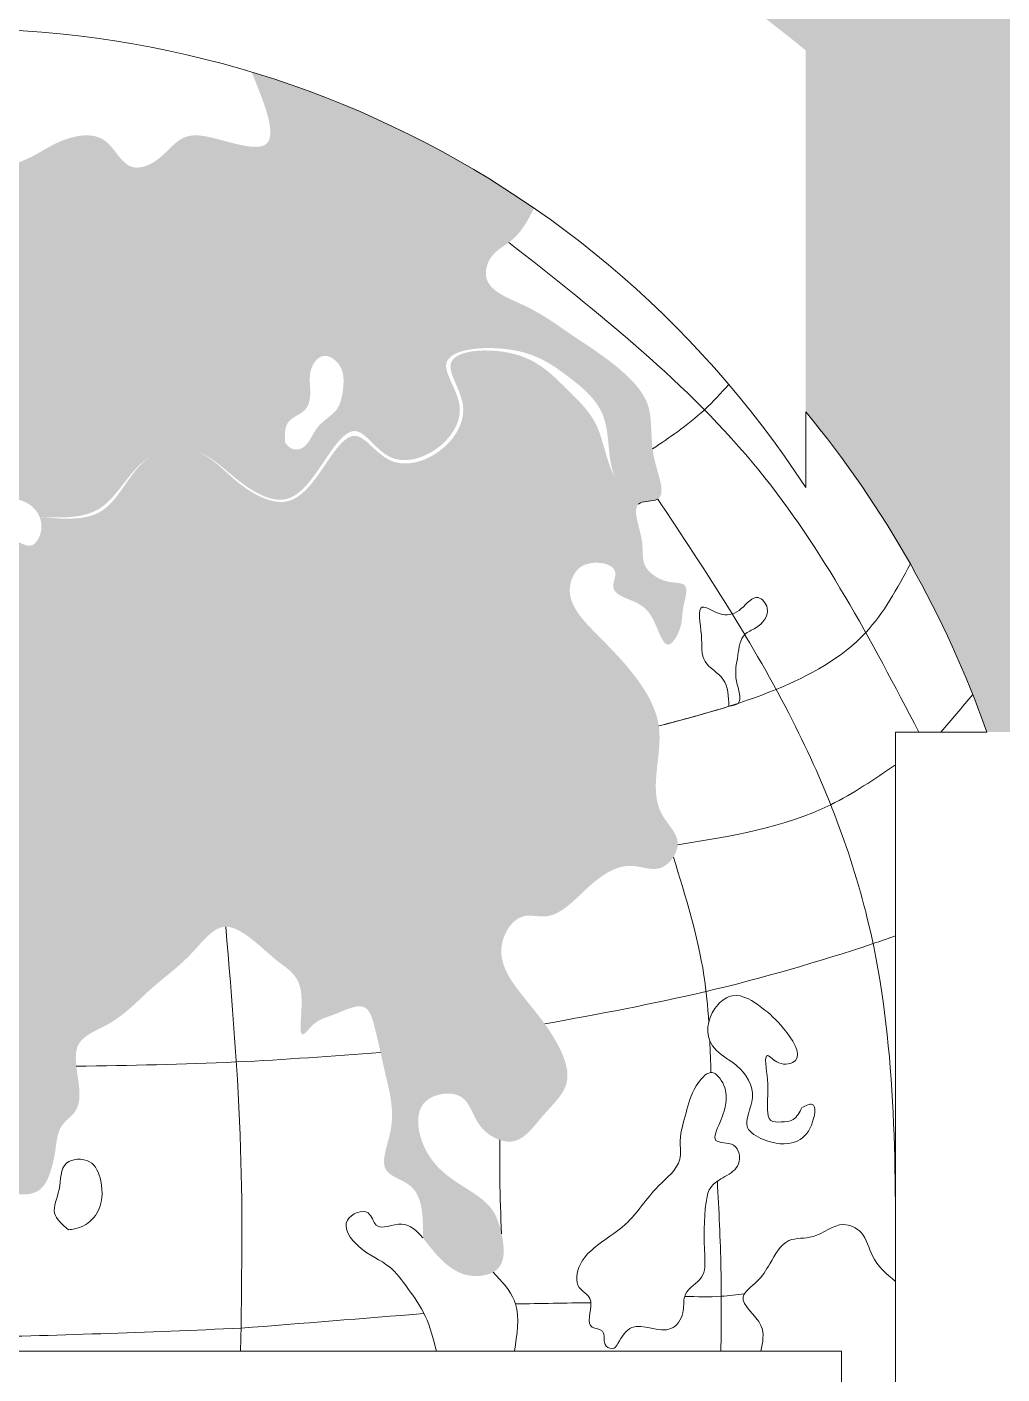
# Model space of a CAD drawing. Header units: inches. Extents: x -350577 to -266477, y -437959 to -377535.
# Drawn here: x -267136.66 to -267133.296, y -437934.566 to -437929.921 of the extents above; entities that cross this region are included whole.
import ezdxf

# ---------------------------------------------------------------- set-up
doc = ezdxf.new("R2010")
doc.units = ezdxf.units.IN
doc.header["$MEASUREMENT"] = 0
doc.layers.add('title', color=7, linetype='Continuous', lineweight=15)
doc.layers.add('TITLE (itatec)', color=7, linetype='Continuous', lineweight=20)

# ---------------------------------------------------------------- blocks, each defined once
blk = doc.blocks.new('Griin')
at = {"layer": 'TITLE (itatec)'}
h = blk.add_hatch(color=167, dxfattribs=at)
edge = h.paths.add_edge_path()
edge.add_line((-24.88906918388111, 11.45015594259397), (-24.12278735967851, 11.45015594259383))
edge.add_line((-24.12278735967851, 11.45015594259383), (-24.12278735967848, 10.56324865846429))
edge.add_arc((-22.37892712128273, 9.505380684334606), 2.039640454037653, 87.60529857160901, 148.7579826236781, ccw=False)
edge.add_line((-22.29370429970112, 11.54323991706601), (-22.29370429970126, 10.6207889721247))
edge.add_arc((-22.65065372222315, 9.19255045685634), 1.472167839186376, 75.96791762333062, 179.6094435164323)
edge.add_line((-24.12278735967848, 9.202585406145873), (-24.12278735967848, 5.933250799524304))
edge.add_line((-24.12278735967848, 5.933250799524302), (-22.96125427946745, 5.933250799524245))
edge.add_arc((-22.96125427946737, 6.588057245747502), 0.6548064462232546, 269.9999999999926, 343.9389715639264)
edge.add_arc((-48.43605496411175, 13.92221325972172), 27.16433896491683, 343.9389715639225, 345.6376598344838)
edge.add_line((-22.12069903590654, 7.184012181334881), (-22.12069903590654, 12.30730064440412))
edge.add_arc((-22.55228147840108, 12.30730064440377), 0.4315824424945411, 4.69290921440018e-11, 54.21433606377787)
edge.add_arc((-21.35666370455227, 13.96594015585888), 1.613065911160248, 219.7097456826801, 234.2143360636755, ccw=False)
edge.add_arc((-22.53254705608947, 12.98936507057402), 0.08453702572121809, 163.7863274335623, 219.7097456829239, ccw=False)
edge.add_arc((-22.5635443808232, 12.99837864772823), 0.05225578172778481, 106.64243157205331, 163.7863274331603, ccw=False)
edge.add_line((-22.57851033191417, 13.04844547339079), (-20.60863540770947, 13.04844547339079))
edge.add_arc((-20.60863540770959, 13.00502769206724), 0.04341778132354257, -20.18126994784302, 89.99999999984061, ccw=False)
edge.add_arc((-20.8308501527392, 13.08670433283826), 0.2801675786966544, 325.216367154967, 339.8187300523037, ccw=False)
edge.add_arc((-20.53738188908925, 12.35452677848994), 0.5758445520716108, 96.31734880868356, 179.9999999999857)
edge.add_line((-21.11322644116086, 12.35452677849008), (-21.11322644116086, 7.02299918814373))
edge.add_arc((-19.72020477229943, 7.065487337713398), 1.393669477591924, 181.7470203269198, 210.1160035966928)
edge.add_arc((-20.16936265735931, 6.815093949824567), 0.8795511061166005, 210.6874992769262, 244.4211483538095)
edge.add_arc((-21.47927693727897, 7.164742454347044), 1.47365161128399, 309.1385460365441, 359.2806307120026)
edge.add_line((-20.00574147557475, 7.14624071010431), (-20.00574147557444, 12.86882879747137))
edge.add_arc((-20.80502566989405, 12.86882879747128), 0.7992841943196076, 6.366806107899523e-12, 34.81990058406263)
edge.add_arc((-21.20326799856123, 12.59183798096296), 1.284383013914338, 34.81990058406483, 56.2820080771945)
edge.add_arc((-20.45646103648194, 13.71086637490974), 0.06095901883019499, 187.467523962582, 236.2820080770128, ccw=False)
edge.add_arc((-20.47911914179095, 13.7078964433068), 0.03810709921892561, 119.46002294695191, 187.4675239630029, ccw=False)
edge.add_line((-20.49786082922483, 13.74107625890321), (-18.33840971123868, 13.74107625890329))
edge.add_arc((-18.36706898684214, 13.70294388438804), 0.0477014891202157, -55.87493791962697, 53.072453090420424, ccw=False)
edge.add_arc((-17.20209256195675, 11.89355131359805), 2.1043045034395, 122.7448467856469, 136.2634674238065)
edge.add_arc((-17.85789037083434, 12.83403559175953), 1.006022575520735, 149.2539736513153, 178.018035065968)
edge.add_line((-18.8633111062947, 12.86882879747165), (-18.8633111062947, 7.057190534432566))
edge.add_arc((-17.60900986087714, 7.526798377121525), 1.339329362095465, 200.5257982207062, 297.6084193866769)
edge.add_line((-16.98832947145453, 6.33997109636107), (-16.98865368938812, 9.351218586114756))
edge.add_arc((-17.37621576854776, 9.36707463449533), 0.3878862970933528, 357.6572055654614, 449.9999999999948)
edge.add_line((-17.37621576854772, 9.754960931588686), (-17.78265760642736, 9.736644515681379))
edge.add_line((-17.78265760642736, 9.736644515681379), (-17.79173338719602, 9.97697048925352))
edge.add_line((-17.79173338719602, 9.97697048925352), (-16.25729996731917, 10.27515874116077))
edge.add_line((-16.25729996731917, 10.27515874116077), (-16.17438748940694, 9.320418634266817))
edge.add_arc((-14.59035820309445, 8.438731548901595), 1.81287641509163, 54.76693717352691, 150.8992351917223, ccw=False)
edge.add_arc((-14.121342454948, 9.192566943560601), 0.9280039997092963, 23.629735377708982, 51.56754687119508, ccw=False)
edge.add_arc((-15.24201104781355, 8.627510855770831), 2.182273252506791, 13.873883111852479, 25.428172922688816, ccw=False)
edge.add_line((-13.12340369084842, 9.150788426109758), (-13.12340369084842, 14.8863268013496))
edge.add_line((-13.12340369084842, 14.8863268013496), (-28.00352053809246, 14.8863268013496))
edge.add_arc((-28.67872366858876, 9.939028401317367), 4.993161395988865, 50.66285971304387, 82.22833589256561, ccw=False)
edge.add_line((-25.51364674678021, 13.80088660759947), (-25.51364674678021, 12.55484949555827))
edge.add_arc((-28.31485899566079, 10.24217481602075), 3.632527252017871, 19.42335895556232, 39.54300557364121, ccw=False)
h = blk.add_hatch(color=3, dxfattribs=at)
edge = h.paths.add_edge_path()
edge.add_spline(control_points=[(-28.15677976868872, 12.19197643186837), (-28.08184529673179, 12.18915607512906), (-27.91137545167763, 12.18273999233311), (-27.8236675500653, 12.41970811082465), (-27.59267959846676, 12.44043312258499), (-27.48326919051465, 12.3124093632183), (-27.30372979893031, 12.21606253406303), (-27.1883614233715, 12.35371420456005), (-27.07151601751815, 12.55674464866004), (-26.92715935741657, 12.30100286618151), (-26.61902269193442, 12.51811270993589), (-26.83433928199341, 12.76937120022554), (-26.49848437641737, 12.79133100624009), (-26.34580047570793, 12.68943209148384), (-26.17265856308001, 12.5473083967724), (-26.21067400667252, 12.34193319453497), (-26.12050705666755, 12.26308713934243), (-26.09036633278663, 12.23673072850089)], knot_values=[0, 0, 0, 0, 0.2067652632440668, 0.4703742011826915, 0.6128626730697708, 0.8114178834904702, 0.9678255110772914, 1.127268007777717, 1.312204345641329, 1.457647939509322, 1.750792363560998, 1.911188858842599, 2.151304068012645, 2.35487619323572, 2.532565008077623, 2.762303154691107, 2.877660632399085, 2.877660632399085, 2.877660632399085, 2.877660632399085], degree=3, periodic=0)
edge.add_spline(control_points=[(-26.09036633278663, 12.23673072850089), (-26.088605251655, 12.23832963739561), (-26.07387215242105, 12.24818217629994), (-26.04023250519867, 12.2453057984504), (-26.02503474618354, 12.25342738042053), (-26.02402674097272, 12.25405305778671)], knot_values=[0.8042144757961573, 0.8042144757961573, 0.8042144757961573, 0.8042144757961573, 0.8098822482856525, 0.8447971121536773, 0.8474556027363617, 0.8474556027363617, 0.8474556027363617, 0.8474556027363617], degree=3, periodic=0)
edge.add_spline(control_points=[(-26.02402674097272, 12.25405305778671), (-25.9952545692534, 12.27191218829945), (-26.02916407696537, 12.34924046588907), (-26.04004739789121, 12.41297774051638), (-26.04180522914297, 12.42709657843369)], knot_values=[0.705497025219742, 0.705497025219742, 0.705497025219742, 0.705497025219742, 0.7813801126499043, 0.8042144757961573, 0.8042144757961573, 0.8042144757961573, 0.8042144757961573], degree=3, periodic=0)
edge.add_spline(control_points=[(-26.04180522914297, 12.42709657843369), (-26.04954591429899, 12.48926948551297), (-26.03547189415539, 12.59009721467729), (-26.17664239323992, 12.72748673598137), (-26.3289595327856, 12.82249102949959), (-26.46445644704656, 12.92278108188526), (-26.6348516311036, 12.97871201993594), (-26.60561914370413, 13.09697530957223), (-26.56117360743653, 13.12228438818676), (-26.5382022149056, 13.13893798300228)], knot_values=[0.08876737975146254, 0.08876737975146254, 0.08876737975146254, 0.08876737975146254, 0.1893194752158249, 0.2912609681829814, 0.4071510842735491, 0.5161725012393218, 0.6166184580688792, 0.6546818214020216, 0.7054970252197419, 0.7054970252197419, 0.7054970252197419, 0.7054970252197419], degree=3, periodic=0)
edge.add_spline(control_points=[(-26.5382022149056, 13.13893798300228), (-26.53294266687658, 13.14275100311713), (-26.49379053538701, 13.17271591095136), (-26.47080476477728, 13.21776878789281), (-26.45083172576184, 13.25691661043797)], knot_values=[0, 0, 0, 0, 0.01163468887305062, 0.0887673797514626, 0.0887673797514626, 0.0887673797514626, 0.0887673797514626], degree=3, periodic=0)
edge.add_arc((-28.43035798662353, 10.39409285329849), 3.480558013003543, 55.33771737583237, 73.21873742524126)
edge.add_spline(control_points=[(-27.42545576868181, 13.72642771256148), (-27.37807527429354, 13.61052462892509), (-27.30727344230215, 13.43732781532359), (-27.52295752626407, 13.48762444457508), (-27.66706892849515, 13.53334071449891), (-27.73761546831136, 13.4141290825922), (-27.86520042550347, 13.37980045108659), (-27.92075911130468, 13.52949691342308), (-28.08412810125478, 13.49939057027923), (-28.20473306494634, 13.41342779340913), (-28.34129685458242, 13.38698397375468), (-28.42556155648833, 13.12686075281393), (-28.44169718227602, 13.34887703716981), (-28.53900129655969, 13.33783660026563), (-28.56844970842383, 13.28294435047294), (-28.57902705725445, 13.20692305330306), (-28.64804363282244, 13.22295227167792), (-28.69058194797725, 13.25041371849429), (-28.76981486270267, 13.24461942189081), (-28.74663228806423, 13.15168906821462), (-28.83176654463949, 13.18694449825593), (-28.91045923575496, 13.15056453251265), (-28.90280499207682, 13.26569097472533), (-29.00346546083028, 13.2446287756298), (-29.08910419273394, 13.26501428982661), (-29.11855502074198, 13.18664369791635), (-29.20723343130553, 13.16528276234718), (-29.26652130202075, 13.23979734339228), (-29.27951455533588, 13.333368780957), (-29.38389841965534, 13.38028083339926), (-29.4842147379498, 13.37939580421205), (-29.57523847587314, 13.37148838910228), (-29.65711015384898, 13.37236735041457), (-29.70716241054797, 13.28428184786363), (-29.82162456788384, 13.26260385883654), (-29.94036840640319, 13.23571828086237), (-30.0828913414469, 13.24144537063603), (-30.13743825106127, 13.12205057724437), (-30.15649350367806, 13.04069145090819), (-30.24462699625005, 12.99036012003237), (-30.15076442898183, 12.94099329052049), (-30.10910491361724, 12.96715005433255), (-30.08167768923727, 12.96882218318646)], knot_values=[0, 0, 0, 0, 0.2571309646885024, 0.3842370915862784, 0.5322869305523297, 0.6720054096256498, 0.7435788369616864, 0.8750771390374465, 1.029520708011612, 1.148816624085154, 1.323997749521211, 1.466048132663629, 1.605735017129282, 1.640529855312103, 1.726540773164674, 1.776895258897655, 1.833221554118274, 1.887192995782635, 1.949226177406229, 2.002083481558302, 2.073804619231997, 2.135839846573725, 2.203204967153775, 2.291764326013391, 2.371421015643706, 2.440121206519902, 2.500277258458408, 2.609854301063947, 2.673556767960228, 2.775456808521481, 2.90709322330935, 2.978282387902714, 3.05474449013161, 3.130854066864766, 3.250812425630794, 3.379668649138693, 3.513534328946986, 3.627611442234355, 3.724844469425308, 3.781184931718689, 3.845087067958989, 3.929050838981564, 3.929050838981564, 3.929050838981564, 3.929050838981564], degree=3, periodic=0)
edge.add_spline(control_points=[(-30.08167768923724, 12.96882218318649), (-30.05240864389577, 12.99846509390913), (-30.00600075920175, 13.04546576532712), (-29.89152202192051, 13.04213810545093), (-29.83742174900723, 13.18750402674208), (-29.717598587461, 13.22439799768196), (-29.56208706874895, 13.22323035647024), (-29.6116098964431, 13.11125716812754), (-29.71712134613924, 13.15803828115424), (-29.80407315008961, 13.10336525457442), (-29.84658210737186, 12.95734014301206), (-29.71559138275657, 13.04760149296198), (-29.60414439670524, 13.00295056038587), (-29.67810851351234, 12.9311702795609), (-29.7717476362252, 12.92166591070158), (-29.8733429024997, 12.98545614301111), (-29.9654317995963, 12.92602600397066), (-30.01962002156088, 12.89223285614773), (-30.04884738182054, 12.87400593395098)], knot_values=[0, 0, 0, 0, 0.1194391595426371, 0.1893781870689977, 0.3097184522160411, 0.5050444388561879, 0.5827999255346284, 0.6489897399100373, 0.7463128928309912, 0.861218388897586, 0.9346406239291564, 1.076577382780392, 1.141004782618343, 1.187115575756382, 1.315022275171082, 1.416453240742469, 1.50678283588888, 1.612552246042422, 1.612552246042422, 1.612552246042422, 1.612552246042422], degree=3, periodic=0)
edge.add_spline(control_points=[(-30.04884738182059, 12.87400593395096), (-30.05509454100647, 12.85957955763794), (-30.07220874260742, 12.81798421576395), (-30.16932021910304, 12.79269508158544), (-30.29467681695252, 12.77633658640402), (-30.34859615705946, 12.9118281403991), (-30.45063983548459, 12.87025432377232), (-30.5678576533619, 12.92241605791367), (-30.553428800501, 12.79093665264451), (-30.70844274898786, 12.76639767146372), (-30.65888178371324, 12.91327106168142), (-30.78128155305367, 12.86419033921935), (-30.80905973811477, 12.90945943260333), (-30.81898831061011, 12.92563966448216)], knot_values=[4.062559393215713, 4.062559393215713, 4.062559393215713, 4.062559393215713, 4.106291821007066, 4.20244746313947, 4.335056327175292, 4.440221496551144, 4.533828226396335, 4.627596543222095, 4.712024224889571, 4.811784375893779, 4.890268999331782, 4.985811166288056, 5.038955027393985, 5.038955027393985, 5.038955027393985, 5.038955027393985], degree=3, periodic=0)
edge.add_arc((-28.43035798662325, 10.39409285329863), 3.480558013003543, 133.3361961334369, 148.146910660064)
edge.add_spline(control_points=[(-31.38675809225649, 12.23093321032539), (-31.36473334734887, 12.23953560087961), (-31.27989768476675, 12.20729091570905), (-31.19997562600312, 12.33294348607345), (-31.08626775463239, 12.43287611535813), (-30.95994141461051, 12.45834633831717), (-30.76646437622145, 12.49736194209888), (-30.80513398365096, 12.3158309047645), (-30.85062894663048, 12.17172008102367), (-30.72182440018841, 12.16962676245069), (-30.76931684029447, 12.07101632618056), (-30.72491047910336, 12.0451511675619), (-30.70638713397653, 12.03436196423633)], knot_values=[1.283118802870695, 1.283118802883698, 1.283118802883698, 1.283118802883698, 1.324252220816651, 1.425323658086617, 1.499787232239361, 1.598022386981518, 1.670222697966505, 1.779501585892216, 1.840698666334514, 1.883770711182086, 1.932280279388985, 1.966996460516278, 1.966996460516278, 1.966996460516278, 1.966996460516278], degree=3, periodic=0)
edge.add_spline(control_points=[(-30.70638713397682, 12.03436196423596), (-30.69673475726466, 12.04480877305254), (-30.66840348005644, 12.06758239287046), (-30.59299360543974, 12.06976101615555), (-30.56597418382532, 11.98236349646815), (-30.5997213142476, 11.92828129979557), (-30.60784416427578, 11.82997118762151), (-30.51672424157866, 11.87664019466087), (-30.47926562596498, 11.81392385303154), (-30.41314343309242, 11.76689487565472), (-30.3206792574646, 11.84324195932686), (-30.29689825043772, 11.73189528962732), (-30.35126865319194, 11.67104450938879), (-30.41936634789928, 11.62224588875996), (-30.44401333339223, 11.5756817139256), (-30.45560173051683, 11.55378840166175), (-30.46178565066063, 11.53644435868087), (-30.47670779022422, 11.49459222865024), (-30.45833457092505, 11.40391692735486), (-30.56228589623802, 11.4208866369745), (-30.53386298574918, 11.49780308100898), (-30.59485585359204, 11.60406111697216), (-30.63336710343128, 11.49466936485058), (-30.69944546790992, 11.60845314281669), (-30.60613024683039, 11.65291106964927), (-30.66124354721148, 11.78497649893144), (-30.74347976386386, 11.70573711862865), (-30.79457804560917, 11.78082338493285), (-30.82021659190312, 11.84741557819955), (-30.79953387263316, 11.89331715444703), (-30.78916993672956, 11.91099050697118)], knot_values=[1.06382290762758, 1.06382290762758, 1.06382290762758, 1.06382290762758, 1.105856173087093, 1.171122007312578, 1.251538743088424, 1.314872636578432, 1.382546070856905, 1.449187428713738, 1.512208595008858, 1.575128586956313, 1.673497306555638, 1.733210342906516, 1.826171024873012, 1.908692010952183, 1.981922434549625, 1.981922434549625, 1.981922434549625, 2.039830155989207, 2.121656952628219, 2.172371867449349, 2.255467095729016, 2.333707983522535, 2.386501314041696, 2.456898242075714, 2.547492129452037, 2.638087892843108, 2.71327843568363, 2.769264005395649, 2.861363185286809, 2.921007951736826, 2.921007951736826, 2.921007951736826, 2.921007951736826], degree=3, periodic=0)
edge.add_spline(control_points=[(-30.78916993673008, 11.9109905069702), (-30.77386011837245, 11.96669330172409), (-30.76633732573688, 12.04629385130573), (-30.89505395910714, 12.09516294368795), (-30.9964310668048, 12.02209688593017), (-31.03163158098798, 11.89507822138076), (-31.04667033491415, 11.7831381008667), (-31.18381117402089, 11.7095099704742), (-31.11962060650359, 11.90312992233052), (-31.04152643954964, 12.00335747518712), (-30.93650866679684, 12.12571655631879), (-30.86081588725779, 12.24086852603986), (-30.89242923676611, 12.3942497284836), (-31.05317567912772, 12.37462321465824), (-31.16427138601028, 12.3055529814699), (-31.2848881161849, 12.24266713815253), (-31.33141408526751, 12.10039536420756), (-31.41952689309508, 12.14315521159245), (-31.42583310134933, 12.16649600127042)], knot_values=[0.03439495810250182, 0.03439495810250182, 0.03439495810250182, 0.03439495810250182, 0.1229511916055496, 0.174140662146742, 0.2427642166357049, 0.320290196319274, 0.4063995885311403, 0.447484005743737, 0.520431522866966, 0.6235433042286513, 0.7355250177745051, 0.7941774470558526, 0.8737384228480528, 0.9481250569437287, 1.033208461996746, 1.118924381179372, 1.193189468825856, 1.237797190346896, 1.237797190346922, 1.237797190346922, 1.237797190346922], degree=3, periodic=0)
edge.add_arc((-28.43035798662336, 10.3940928532985), 3.48055801300353, 149.3874729197335, 167.4141646982652)
edge.add_arc((-28.5220790777943, 10.41457113923222), 3.386578660162765, 167.4141646982634, 183.6434697254951)
edge.add_spline(control_points=[(-31.90181279420028, 10.19936187442632), (-31.8739686710872, 10.20783337006312), (-31.82504019922447, 10.22271971912201), (-31.80821334873673, 10.12217940780322), (-31.80160584541181, 10.01073268459035), (-31.82227061818338, 9.86868325782669), (-31.790548338641, 9.725378997639746), (-31.74488270120827, 9.606989614430555), (-31.66307014271877, 9.456181913810086), (-31.69044170455288, 9.338858987292001), (-31.7076356142702, 9.265160605791175)], knot_values=[0, 0, 0, 0, 0.07051407242473506, 0.1239093001619299, 0.2522204114091254, 0.4354098884277195, 0.5362639420658061, 0.6898121649582363, 0.8181249466421058, 1.034893839755595, 1.034893839755595, 1.034893839755595, 1.034893839755595], degree=3, periodic=0)
edge.add_arc((-28.52207907779427, 10.41457113923222), 3.386578660162765, 199.840426224626, 225.0028304317955)
edge.add_arc((-28.48968750090484, 10.44696591659047), 3.432389530635545, 225.0028304317951, 229.1054072372373)
edge.add_spline(control_points=[(-30.736768162587, 7.852370304571027), (-30.70070219376328, 7.888087333151882), (-30.64059035144132, 7.947771609915543), (-30.58116498129505, 8.064845035023824), (-30.65757290625092, 8.140209051328563), (-30.59877805303768, 8.201541401834605), (-30.59863662987865, 8.285647179300208), (-30.58781257003582, 8.369608489911693), (-30.68346372479695, 8.45142312698434), (-30.56521993138279, 8.477452615716112), (-30.5684495211425, 8.576867254421929), (-30.46725336889335, 8.56461279901187), (-30.4737007268514, 8.718890513604125), (-30.47872005334628, 8.835458002560765), (-30.4560858187003, 8.998544595319986), (-30.52602354747731, 9.117704395752613), (-30.58074914580936, 9.249658101178932), (-30.51886369175162, 9.401908797746282), (-30.39000201825471, 9.475171597817843), (-30.29917844280956, 9.623886381286832), (-30.13290365307691, 9.670951805126352), (-30.03669201139883, 9.814875876666287), (-29.93152832399781, 9.940732082707294), (-29.89795148703399, 10.0604348872171), (-29.86257811695731, 10.26092359543007), (-29.99186003466906, 10.15915031088105), (-30.1056310045177, 10.19857493078104), (-30.25180180034712, 10.14736560999271), (-30.32509034552635, 10.25241558100721), (-30.37742582117238, 10.33109917793183), (-30.39730470081628, 10.44479321296068), (-30.47923807984219, 10.53878681141488), (-30.50664800789826, 10.68009591331696), (-30.55163856650006, 10.8273176710017), (-30.52752732255863, 10.98164970873916), (-30.60047606348297, 11.10337650809113), (-30.56650872342675, 11.19751535112805), (-30.60671888604375, 11.27188702861472), (-30.61645063030431, 11.29896304030363)], knot_values=[4.144962909960014, 4.144962909960014, 4.144962909960014, 4.144962909960014, 4.301655207119742, 4.406341630996573, 4.485045879322211, 4.550917927568721, 4.616835033069529, 4.734485862639663, 4.801863291485053, 4.88301420823848, 4.966337002569053, 5.028065126234257, 5.102042285872701, 5.329377617232852, 5.440492055271499, 5.569077167300634, 5.735937708787686, 5.8438918477815, 6.028530380250041, 6.164353525505215, 6.348257064900353, 6.505775791297209, 6.676390345499335, 6.812017023822206, 6.951416649674697, 7.03231999261421, 7.161776676556915, 7.317863930695669, 7.416631663896252, 7.506771669028697, 7.60608916531159, 7.752248448093324, 7.865792385711927, 8.031825924199822, 8.211587451587906, 8.314438527435325, 8.425650116544299, 8.50412527365995, 8.50412527365995, 8.50412527365995, 8.50412527365995], degree=3, periodic=0)
edge.add_spline(control_points=[(-30.61645063030434, 11.29896304030363), (-30.62545825513783, 11.32543091733069), (-30.62999201318706, 11.36793728921543), (-30.49644063086077, 11.39160533179087), (-30.52306665306236, 11.23569946347534), (-30.49433456532213, 11.12460738296395), (-30.42438079452253, 10.98518264004078), (-30.50353664487679, 10.80358997275975), (-30.32842241170587, 10.6556896135497), (-30.3688672568928, 10.45945553524951), (-30.33337652807299, 10.24096059971198), (-30.0718227262314, 10.20263814162084), (-30.04542495095862, 10.34705558764661), (-30.01254198221071, 10.34831046701331), (-30.00331544982623, 10.34734148359841)], knot_values=[2.526097492184586, 2.526097492184586, 2.526097492184586, 2.526097492184586, 2.592839605232865, 2.668984723145033, 2.79657512993257, 2.921295452575614, 3.046882280884479, 3.239668972125048, 3.426668929895136, 3.622462089309869, 3.807213076470577, 4.034252079022574, 4.113882049038273, 4.141323918691898, 4.141323918691898, 4.141323918691898, 4.141323918691898], degree=3, periodic=0)
edge.add_spline(control_points=[(-29.94200803197822, 10.33960816469893), (-29.95936498959458, 10.33773551275305), (-29.98003155578616, 10.34405413917617), (-29.9982777940036, 10.34670506914821)], knot_values=[2.468397437747627, 2.468397437747627, 2.468397437747627, 2.468397437747627, 2.521174943623691, 2.521174943623691, 2.521174943623691, 2.521174943623691], degree=3, periodic=0)
edge.add_spline(control_points=[(-29.99827779402844, 10.34670506918586), (-29.97952141523703, 10.34433559728575), (-29.96076499228994, 10.34196693776767), (-29.94200803198044, 10.33960816469917)], knot_values=[0.8949321226372294, 0.8949321226372294, 0.8949321226372294, 0.8949321226372294, 0.92899811289744, 0.92899811289744, 0.92899811289744, 0.92899811289744], degree=3, periodic=0)
edge.add_spline(control_points=[(-29.94200803197822, 10.33960816469893), (-29.93824477298023, 10.34001418483456), (-29.91652364783465, 10.34477714735778), (-29.87548822832213, 10.41266814385788), (-29.75626763015663, 10.36933378951901), (-29.698533724942, 10.48568939555249), (-29.51804295342069, 10.48003095415778), (-29.42025218083955, 10.64745242081706), (-29.30617216787769, 10.80165893542724), (-29.36521265504621, 10.93798351808347), (-29.46113934955872, 10.98141727237101), (-29.5579785501829, 11.04544598725311), (-29.65975278094555, 10.97303218956753), (-29.85598420617708, 10.95404089581686), (-29.77406885715686, 11.15075595724992), (-29.87412377568305, 11.22746214725095), (-29.80962899538034, 11.40990266665731), (-29.82331601146046, 11.16794913579733), (-29.64079667535236, 11.27079316439788), (-29.62751019232127, 11.09730728272506), (-29.50274239422413, 11.07281537775495), (-29.4042322841558, 10.94736169764288), (-29.34878248764645, 11.0214452332369), (-29.32538004900985, 11.05271199172587)], knot_values=[0, 0, 0, 0, 0.01144298605038596, 0.06889599320677986, 0.2024583169000378, 0.2849104609558872, 0.4006992127221309, 0.6784927675911565, 0.8035328955620753, 0.9539602021311044, 1.037784762970806, 1.125149804036612, 1.27024563355735, 1.391450519193127, 1.56290246389658, 1.663162583840638, 1.761533234022964, 1.876536415220569, 2.003228298105891, 2.117546110504157, 2.237349291249845, 2.370884184121895, 2.468397437747627, 2.468397437747627, 2.468397437747627, 2.468397437747627], degree=3, periodic=0)
edge.add_spline(control_points=[(-29.32538004900985, 11.05271199172587), (-29.30364214256682, 11.03683410892797), (-29.23302167888622, 10.98525124613502), (-29.11662851606204, 10.93581643408723), (-29.01750309095917, 10.94975949042883), (-28.98419979164822, 10.94900849818775)], knot_values=[4.272087293532026, 4.272087293532026, 4.272087293532026, 4.272087293532026, 4.353015054778568, 4.534999273526909, 4.635891695684229, 4.635891695684229, 4.635891695684229, 4.635891695684229], degree=3, periodic=0)
edge.add_spline(control_points=[(-28.98419979164819, 10.94900849818775), (-28.95948546388382, 11.00607380474742), (-28.91639736010237, 11.10556410344407), (-28.99723259483926, 11.2332233321304), (-29.06776705713827, 11.33663360601045), (-29.11836783033291, 11.47140424590585), (-29.06334135049227, 11.55338077165114), (-29.03080087491963, 11.58447444424546)], knot_values=[0, 0, 0, 0, 0.1736447417531413, 0.3027402859224307, 0.4192435993206021, 0.5634700885565297, 0.6918330744747824, 0.6918330744747824, 0.6918330744747824, 0.6918330744747824], degree=3, periodic=0)
edge.add_spline(control_points=[(-29.03080087492108, 11.58447444424391), (-29.04183734168151, 11.65024467025738), (-29.06035976223444, 11.76062635422614), (-29.23305224702204, 11.6914924281338), (-29.30023807524276, 11.82248702387955), (-29.3691157089693, 11.86863291808165), (-29.39419828288445, 11.88543747043895)], knot_values=[0, 0, 0, 0, 0.1568091616066611, 0.2631716563711726, 0.4235078423410331, 0.5153365612235536, 0.5153365612235536, 0.5153365612235536, 0.5153365612235536], degree=3, periodic=0)
edge.add_spline(control_points=[(-29.39419828288422, 11.88543747043875), (-29.39421081165978, 11.88542142372625), (-29.40268034617486, 11.87463729474116), (-29.46712554232488, 11.87531583571278), (-29.45736653512765, 11.78206018581012), (-29.3995194440522, 11.80828392224961), (-29.3825461509864, 11.74257650808546), (-29.39879019483223, 11.67732115703109), (-29.44967660736421, 11.63804036776121), (-29.5172750431405, 11.59725549740568), (-29.52906474232768, 11.69352437942089), (-29.50510592802806, 11.77142802828168), (-29.59781221187814, 11.79975993192644), (-29.66411129520995, 11.76538812867759), (-29.69416127107883, 11.72724120310913), (-29.70919267416818, 11.70815959660993)], knot_values=[0, 0, 0, 0, 9.377668455334831e-05, 0.06311875583494497, 0.1224328526466385, 0.1580474261948686, 0.1975086797073479, 0.2797642009506698, 0.3565124005552751, 0.3967717440385832, 0.4711851752374267, 0.5501705322974844, 0.6226624565355583, 0.6948381636735266, 0.767075530244937, 0.767075530244937, 0.767075530244937, 0.767075530244937], degree=3, periodic=0)
edge.add_spline(control_points=[(-29.70919267416818, 11.70815959660993), (-29.72096025781701, 11.71014368652656), (-29.75514205913285, 11.71590695699458), (-29.80872688127619, 11.74067768203005), (-29.84024440737181, 11.81787953228208), (-29.76918104048681, 11.85511190233275), (-29.70450253207861, 11.82029757552162), (-29.64193081157666, 11.88163789815712), (-29.57477866254331, 11.89429801729008), (-29.54231189028209, 11.97284496682922), (-29.63269375998831, 12.01162695235942), (-29.55333491306538, 12.08010871348643), (-29.48652352536976, 12.01452863988166), (-29.44557792625784, 11.96646615257511), (-29.38346400664247, 11.89918580872973), (-29.39419828288422, 11.88543747043875)], knot_values=[0.7670755302449368, 0.7670755302449368, 0.7670755302449368, 0.7670755302449368, 0.8027668198641367, 0.8707495390203241, 0.942823942213221, 0.9879622559843837, 1.071709009962708, 1.127999580430342, 1.226794182192918, 1.2640013657892, 1.346431152008723, 1.39901885004314, 1.477979687411124, 1.567843239104716, 1.648188268183347, 1.648188268183347, 1.648188268183347, 1.648188268183347], degree=3, periodic=0)
edge.add_spline(control_points=[(-29.39419828288445, 11.88543747043895), (-29.3691157089693, 11.86863291808165), (-29.30023807524276, 11.82248702387955), (-29.23305224702204, 11.6914924281338), (-29.06035976223444, 11.76062635422614), (-29.04183734168151, 11.65024467025738), (-29.03080087492108, 11.58447444424391)], knot_values=[0, 0, 0, 0, 0.09182871888252059, 0.2521649048523811, 0.3585273996168926, 0.5153365612235536, 0.5153365612235536, 0.5153365612235536, 0.5153365612235536], degree=3, periodic=0)
edge.add_spline(control_points=[(-29.03080087491963, 11.58447444424546), (-29.02987952497142, 11.58535482946205), (-28.98774007720615, 11.62511603140033), (-28.84509475095834, 11.69872270462293), (-28.63066191383214, 11.6025777398764), (-28.32830917131949, 11.73371257995756), (-28.43947679500431, 11.93467742760662), (-28.43614215988987, 12.03875018711878), (-28.4348876386359, 12.07790334309689)], knot_values=[0.6918330744747824, 0.6918330744747824, 0.6918330744747824, 0.6918330744747824, 0.6954675398090725, 0.8571080778768269, 1.140916057030076, 1.381400898083954, 1.578753100240072, 1.697776648336596, 1.697776648336596, 1.697776648336596, 1.697776648336596], degree=3, periodic=0)
edge.add_spline(control_points=[(-28.43488763863618, 12.07790334309689), (-28.44464495310149, 12.07743984920485), (-28.45521247867279, 12.0805157186897), (-28.46578000424412, 12.08359158817454), (-28.47142030759932, 12.10631408051116), (-28.48277930160384, 12.15207485576851), (-28.42440325746017, 12.21225908204453), (-28.33206850145325, 12.25522414012021), (-28.21175887041485, 12.26656301383717), (-28.16371461812145, 12.20888345371616), (-28.15677976868892, 12.19197643186838)], knot_values=[0.8106383579201345, 0.8106383579201345, 0.8106383579201345, 0.8106383579201345, 0.8419502122113192, 0.8419502122113192, 0.8419502122113192, 0.9078270369090988, 0.9746193985402437, 1.066918238069857, 1.224816765557621, 1.277412469856537, 1.277412469856537, 1.277412469856537, 1.277412469856537], degree=3, periodic=0)
edge = h.paths.add_edge_path(flags=16)
edge.add_spline(control_points=[(-27.31054090933409, 12.44911486237905), (-27.31117428074276, 12.47581681726338), (-27.31247567064827, 12.53068139445782), (-27.23033721729828, 12.55250027174277), (-27.21843461764075, 12.63164937599845), (-27.23364179876737, 12.69571737384679), (-27.18224940089942, 12.76313510798439), (-27.10591270811466, 12.71750834056786), (-27.10657500024982, 12.63798801443277), (-27.12505965837187, 12.5503609777964), (-27.20987103069294, 12.51210397117696), (-27.23231371138266, 12.4223670056771), (-27.29104707879594, 12.42515379397315), (-27.30376596254143, 12.44078735777558), (-27.31054090933409, 12.44911486237905)], knot_values=[0, 0, 0, 0, 0.07195254392991055, 0.1478410819686636, 0.2039576886388435, 0.2895064753746335, 0.3470108798724568, 0.4048333312570772, 0.498036638426851, 0.5679094082461971, 0.6593532465943688, 0.7570383524178874, 0.7842284452904537, 0.8152199302208093, 0.8152199302208093, 0.8152199302208093, 0.8152199302208093], degree=3, periodic=0)
edge = h.paths.add_edge_path(flags=16)
edge.add_spline(control_points=[(-29.13366329879452, 12.07286403209834), (-29.11046208274314, 12.0746929307635), (-29.06728932946254, 12.07809613991733), (-28.97494043011136, 12.09676903783494), (-29.00225568557738, 12.17463836390547), (-29.01180983135498, 12.26571926640679), (-29.08033681079613, 12.18418909159789), (-29.12272588467124, 12.15503539713254), (-29.15318014554711, 12.10205350515973), (-29.13865425694627, 12.08032852881584), (-29.13366329879452, 12.07286403209834)], knot_values=[0, 0, 0, 0, 0.07306950852427863, 0.1359675224295066, 0.233456219924411, 0.2751978858190061, 0.3490003693923625, 0.4246996687413046, 0.4736904775104608, 0.4993341964334257, 0.4993341964334257, 0.4993341964334257, 0.4993341964334257], degree=3, periodic=0)
edge = h.paths.add_edge_path(flags=16)
edge.add_spline(control_points=[(-29.62450826711719, 12.08422568832003), (-29.6011399548442, 12.10493919508636), (-29.54908123140447, 12.15108367944689), (-29.42421807252987, 12.19053173030623), (-29.38641425768054, 12.11072524331871), (-29.28504360346881, 12.06968996010906), (-29.34934006435284, 12.15419750512148), (-29.33893225359222, 12.23374652545182), (-29.45652434784841, 12.26132695738826), (-29.54812660055012, 12.23184357917288), (-29.63468088663606, 12.20065807319456), (-29.727914620268, 12.12193931537024), (-29.65028653403158, 12.06894726669057), (-29.62786595864355, 12.08223563107485), (-29.62450826711719, 12.08422568832003)], knot_values=[0, 0, 0, 0, 0.09703330917926184, 0.2161658124036964, 0.3051786521313719, 0.3617773163217139, 0.4234324215279123, 0.5023407205657384, 0.5954027847669258, 0.7094680772517026, 0.7941997940994991, 0.8953800837066268, 0.9608968927224815, 0.9724368693630783, 0.9724368693630783, 0.9724368693630783, 0.9724368693630783], degree=3, periodic=0)
edge = h.paths.add_edge_path(flags=16)
edge.add_spline(control_points=[(-30.48621709103438, 12.06223242538627), (-30.44529111709909, 12.04890784216796), (-30.37478881699533, 12.02595386760157), (-30.30649556653708, 12.09300103748227), (-30.21143086159515, 12.12299877689852), (-30.19332737938265, 12.05049321742924), (-30.1359669212782, 12.04415635134037), (-30.0958652574366, 11.98825311343217), (-30.01549127764909, 12.01029795883298), (-29.92355793617347, 11.996318120646), (-29.90077298941594, 12.10878449777807), (-29.9881274199459, 12.14785021571667), (-30.03033133455199, 12.24713856246385), (-29.96339950307575, 12.29042772165401), (-29.85960260554191, 12.28468970489754), (-29.95238314859998, 12.38716975825352), (-29.98674738669371, 12.26426884352421), (-30.05846464963909, 12.32115521857888), (-30.13512772507241, 12.25679121071682), (-30.13026500450846, 12.35623806362197), (-30.20920560733882, 12.35904673004534), (-30.22795309457456, 12.28485790276851), (-30.29997642873568, 12.33556179972866), (-30.31247383574382, 12.24793254081022), (-30.35940168194338, 12.21733569526649), (-30.42667139923583, 12.1752519575554), (-30.35412278408978, 12.08973376745998), (-30.43457425444845, 12.07298419317595), (-30.48621709103438, 12.06223242538627)], knot_values=[0, 0, 0, 0, 0.116284335922855, 0.2003205387748578, 0.2864008590761804, 0.3338176130396133, 0.3809065055606994, 0.4420719935632277, 0.5144320680295876, 0.6118330390108553, 0.6692410590224108, 0.7883791780637235, 0.8642713058691283, 0.932701038045144, 1.001374586696957, 1.066474294551828, 1.150307491003746, 1.21032666104153, 1.27494229700042, 1.339696996497382, 1.389143098519431, 1.449591967307848, 1.499904262560351, 1.555791828017124, 1.634843255036427, 1.685992718238417, 1.748366054945995, 1.860177536890165, 1.860177536890165, 1.860177536890165, 1.860177536890165], degree=3, periodic=0)
edge = h.paths.add_edge_path(flags=16)
edge.add_spline(control_points=[(-31.56506396986342, 10.54417581903707), (-31.59919144461671, 10.57349067847148), (-31.65269699708904, 10.61945094248238), (-31.64803227443787, 10.71829886227328), (-31.56587210454643, 10.76122393681104), (-31.5175233979769, 10.67679179757894), (-31.50693686031323, 10.59416118603427), (-31.54574356722344, 10.56079005332409), (-31.56506396986342, 10.54417581903707)], knot_values=[0, 0, 0, 0, 0.128035222265417, 0.2007354881294491, 0.2570309862169211, 0.3514127063642853, 0.4233979769818644, 0.4947703826056535, 0.4947703826056535, 0.4947703826056535, 0.4947703826056535], degree=3, periodic=0)
edge = h.paths.add_edge_path(flags=16)
edge.add_spline(control_points=[(-30.92598719461267, 9.449195418498762), (-30.90445980477625, 9.4606674093237), (-30.86816107537692, 9.480011077728912), (-30.88091750927271, 9.548116135194066), (-30.80466206827037, 9.55040045275942), (-30.81588462438751, 9.639110914624533), (-30.88581073134011, 9.665355030335492), (-30.9549843339835, 9.662557743120098), (-31.02380737757235, 9.584394039608904), (-30.93676296622897, 9.550038648562287), (-30.96612355018692, 9.483659412707931), (-30.93793707001748, 9.459456450694121), (-30.92598719461267, 9.449195418498762)], knot_values=[0, 0, 0, 0, 0.06588661118706897, 0.1110956919852684, 0.1584075219661433, 0.2324564745357055, 0.2854751304219193, 0.3710636998344745, 0.4397017101289826, 0.5025948227458177, 0.5618459369158384, 0.6054537873373216, 0.6054537873373216, 0.6054537873373216, 0.6054537873373216], degree=3, periodic=0)
edge = h.paths.add_edge_path(flags=16)
edge.add_spline(control_points=[(-30.77214613616101, 8.801860526925028), (-30.78302692152431, 8.821304529905172), (-30.80815413533156, 8.86620695227984), (-30.80556974606526, 8.926758902683313), (-30.75871643453567, 9.016316870829707), (-30.75475742528266, 8.888259923031876), (-30.76804576668488, 8.842483453088471), (-30.77132378071946, 8.810007715751995), (-30.77214613616101, 8.801860526925028)], knot_values=[0, 0, 0, 0, 0.06483130720601481, 0.1497162257298251, 0.1938061742618492, 0.2808352227127636, 0.3526813345218018, 0.3767412918662896, 0.3767412918662896, 0.3767412918662896, 0.3767412918662896], degree=3, periodic=0)
h = blk.add_hatch(color=3, dxfattribs=at)
edge = h.paths.add_edge_path()
edge.add_spline(control_points=[(-28.4348876386359, 12.07790334309689), (-28.43649848064572, 12.0386116868127), (-28.44080716634994, 11.93351423051807), (-28.31384807954046, 11.73167047060622), (-28.62615356094409, 11.59312528976801), (-28.83519083469844, 11.67410737739434), (-29.03207582506346, 11.61034109087786), (-29.10492718069955, 11.47207344729759), (-29.05754235852274, 11.34729777169604), (-29.00514321514558, 11.23235373031481), (-28.90074997479752, 11.1108129619329), (-28.94893311205783, 11.00619756922118), (-28.97543007761632, 10.94866726681273)], knot_values=[0, 0, 0, 0, 0.1190235480965238, 0.3183645925646663, 0.57193167026709, 0.8504126526799543, 1.011583810666902, 1.139603671622712, 1.269860211212754, 1.388607596985767, 1.530044374777031, 1.702857053814042, 1.702857053814042, 1.702857053814042, 1.702857053814042], degree=3, periodic=0)
edge.add_spline(control_points=[(-28.97543007761632, 10.94866726681273), (-28.96319222522635, 10.9479764428549), (-28.89335984952419, 10.93840537022473), (-28.80375620635272, 10.83098675785303), (-28.7839985150481, 10.63607433967734), (-28.57778429587734, 10.69593563299289), (-28.55162990875641, 10.48752447712128), (-28.47239789215374, 10.34541016947127), (-28.43220606227865, 10.17931223698797), (-28.35849694063538, 10.03937908099895), (-28.34322030008451, 9.868583107056404), (-28.15117287220241, 9.837661233684178), (-28.11588738723049, 9.940820819520782), (-28.09914458974131, 10.01577053349093), (-28.09654365073899, 10.09262049816532), (-27.97346618337446, 10.17173347140287), (-28.0895534290953, 10.3761165082993), (-27.88626601124696, 10.4473319664133), (-27.77563938368723, 10.57185787998844), (-27.63866604438564, 10.66625201809527), (-27.53668191085939, 10.80830677134509), (-27.41557236159809, 10.73583114787329), (-27.34144800052934, 10.65761211562288), (-27.2220020065958, 10.58791298393049), (-27.27963932500609, 10.35804945914777), (-27.20331921083582, 10.45921055520687), (-27.13536103118011, 10.47316511036227), (-27.0273594629285, 10.53277678501594), (-26.98970805626575, 10.39280900575702), (-26.96350894893394, 10.26066631972651), (-26.91983003540037, 10.10197357594903), (-27.00046319794973, 9.928250699158452), (-26.85651648397825, 9.89661819262785), (-26.83322684052203, 9.793102564466379), (-26.83413205759149, 9.7321401159345), (-26.8345101903754, 9.706674510883078)], knot_values=[0, 0, 0, 0, 0.03751016459606049, 0.2198260925836752, 0.3701233588154933, 0.5083696746290163, 0.6670198621016366, 0.8608423404871504, 1.032049883611332, 1.16366336748802, 1.343348843182514, 1.484556593820022, 1.579289546371791, 1.627519689909571, 1.722792834960364, 1.788619556274002, 2.023151809049462, 2.143808541002639, 2.338752661874785, 2.52604675399904, 2.671074532842946, 2.757892961203933, 2.893277890681733, 3.007233746341198, 3.168351774623106, 3.215669357447443, 3.293511071341605, 3.403147960520705, 3.48095890908757, 3.645686599578532, 3.843750255828215, 3.978219768759927, 4.077547037716136, 4.185636688327745, 4.263180719929792, 4.263180719929792, 4.263180719929792, 4.263180719929792], degree=3, periodic=0)
edge.add_spline(control_points=[(-26.8345101903754, 9.706674510883078), (-26.78487049734775, 9.642747876685918), (-26.71497608388881, 9.552736953388292), (-26.54528142514968, 9.592612294208594), (-26.55391981725717, 9.677691192224545), (-26.56302018161958, 9.719897572443658)], knot_values=[3.616858174122503, 3.616858174122503, 3.616858174122503, 3.616858174122503, 3.748899302083147, 3.802776672574049, 3.873929176407631, 3.873929176407631, 3.873929176407631, 3.873929176407631], degree=3, periodic=0)
edge.add_spline(control_points=[(-26.56302018161958, 9.719897572443658), (-26.56313692789885, 9.720439027450455), (-26.56982241707209, 9.751205495711519), (-26.59480043821139, 9.82909278284919), (-26.72730826867286, 9.895594779993504), (-26.84234750591887, 9.999916069252778), (-26.87178726072162, 10.19402351722226), (-26.67909633700154, 10.22132152272934), (-26.65886744081274, 10.0980703944222), (-26.59513376613336, 10.05273128188681), (-26.56892433022986, 10.04397141925483)], knot_values=[3.083070747074363, 3.083070747074363, 3.083070747074363, 3.083070747074363, 3.083983544600398, 3.135035676206441, 3.231513711640748, 3.328828480500015, 3.42321983747379, 3.49782423799551, 3.56896135360988, 3.616858174122503, 3.616858174122503, 3.616858174122503, 3.616858174122503], degree=3, periodic=0)
edge.add_spline(control_points=[(-26.56892433022986, 10.04397141925483), (-26.55293007295111, 10.0386257301231), (-26.49155889536769, 10.03175574939118), (-26.42220741904279, 10.13563830469181), (-26.30735477917074, 10.23630172901611), (-26.36079187758378, 10.36515332289702), (-26.40042347129642, 10.42527661866214), (-26.41397277314218, 10.44407002308705)], knot_values=[2.757582618861072, 2.757582618861072, 2.757582618861072, 2.757582618861072, 2.786811560411393, 2.868281794920365, 2.953675189363715, 3.040763757530215, 3.083070747074363, 3.083070747074363, 3.083070747074363, 3.083070747074363], degree=3, periodic=0)
edge.add_spline(control_points=[(-26.41397277314218, 10.44407002308705), (-26.43819897296311, 10.47767269694515), (-26.50273044411637, 10.55387218032796), (-26.5998536363407, 10.68689787569727), (-26.50891144698545, 10.83526048036254), (-26.39898460108674, 10.80155680871133), (-26.31525566727638, 10.86333382817429), (-26.23972009637475, 10.94379631339356), (-26.12948093343155, 11.01070616827319), (-26.00868910609296, 10.95388084963887), (-25.92594530539597, 11.0754832972962), (-26.07887533176066, 11.21002535145334), (-26.00606046600697, 11.36686634444988), (-26.02053780484096, 11.47027664594214), (-26.02071350663354, 11.47146578902331)], knot_values=[1.86515153861626, 1.86515153861626, 1.86515153861626, 1.86515153861626, 1.940796586178101, 2.052060511082285, 2.128395033152163, 2.175608369214832, 2.236216805660089, 2.300129401501673, 2.382868836991015, 2.444587900867158, 2.506620311411405, 2.57061439696523, 2.755429365861572, 2.757582618861072, 2.757582618861072, 2.757582618861072, 2.757582618861072], degree=3, periodic=0)
edge.add_spline(control_points=[(-26.02071350663354, 11.47146578902331), (-26.02997420641387, 11.53414185460923), (-26.1009077309391, 11.65382734547348), (-26.22727686042816, 11.77956529378415), (-26.34546020920229, 11.90141633642861), (-26.31593077575792, 11.99844208104548), (-26.26402370296537, 12.04617029572711), (-26.14603724166085, 12.02808555475663), (-26.19841571481567, 11.92899756933174), (-26.09031838898781, 11.90239902404787), (-26.03416270536991, 11.8480209296385), (-25.99751342797015, 11.71462311739083), (-25.93598244613131, 11.81546084556236), (-25.943849188775, 11.87385779518633), (-25.91047048314249, 11.9647602642909), (-25.98228581497162, 11.96504799308507), (-26.02894732621797, 11.98045909141924), (-26.08337088127755, 12.02930479081384), (-26.06573151042372, 12.11505973885071), (-26.11381897672922, 12.21543776230934), (-26.09036633278663, 12.23673072850089)], knot_values=[0.8474556027363618, 0.8474556027363618, 0.8474556027363618, 0.8474556027363618, 0.960946929688099, 1.082968859537977, 1.188518773192544, 1.222909172197319, 1.252078019337115, 1.31580815961258, 1.346853139650532, 1.401501905376394, 1.456640877948229, 1.51471226986057, 1.552879465049027, 1.602794935226789, 1.645925222425034, 1.673310177485548, 1.70576436746379, 1.7405891662223, 1.789672761559038, 1.86515153861626, 1.86515153861626, 1.86515153861626, 1.86515153861626], degree=3, periodic=0)
edge.add_spline(control_points=[(-26.09036633278663, 12.23673072850089), (-26.11931395528435, 12.26335623980328), (-26.20177614177476, 12.33920350078613), (-26.21180821040267, 12.5124151031834), (-26.35777802066002, 12.65055459495734), (-26.48231375968513, 12.78187490384751), (-26.81288471195793, 12.76590338151854), (-26.60642055210042, 12.51270778801321), (-26.91983125238266, 12.28593705744916), (-27.07160410865129, 12.53376159583792), (-27.18420188933192, 12.34522019729417), (-27.29628101100661, 12.20772132997837), (-27.48555538281948, 12.30243411531101), (-27.59074820950511, 12.44126345581365), (-27.82467684911853, 12.42101721319639), (-27.90118087739211, 12.16935719994972), (-28.07708403745414, 12.18492375562797), (-28.15677976868872, 12.19197643186837)], knot_values=[0, 0, 0, 0, 0.1153574777079776, 0.3286152374190499, 0.4714575370526712, 0.6945684395395992, 0.914595455785566, 1.071666374919864, 1.383040473547791, 1.527682723326225, 1.69348414425642, 1.858364618417321, 2.024077932445255, 2.224060003454568, 2.366548475341647, 2.627512808522199, 2.843688873223764, 2.843688873223764, 2.843688873223764, 2.843688873223764], degree=3, periodic=0)
edge.add_spline(control_points=[(-28.15677976868892, 12.19197643186839), (-28.15210246593864, 12.18057326290898), (-28.14518906187305, 12.14401493320772), (-28.18449506283909, 12.06190228630507), (-28.2720480217551, 12.14866994417376), (-28.36795787258316, 12.13346889633917), (-28.41011637091964, 12.07938941394507), (-28.4345516915582, 12.07791930132179), (-28.43488763863661, 12.07790334309687)], knot_values=[0.4354622576452028, 0.4354622576452028, 0.4354622576452028, 0.4354622576452028, 0.4709361399208256, 0.5388967588396647, 0.63750480569798, 0.7319990038748443, 0.8095602819801092, 0.8106383579206292, 0.8106383579206292, 0.8106383579206292, 0.8106383579206292], degree=3, periodic=0)
at = {"layer": 'TITLE (itatec)', "color": 167}
blk.add_line((-26.7877253742777, 9.316307447121206), (-26.51900230611463, 9.316307447121206), dxfattribs=at)
blk.add_lwpolyline([(-25.51364674678021, 12.55484949555827), (-25.51364674678021, 12.29332417813905, 0.6640449878405866), (-31.82728049339173, 11.15251329401298, 0.2567036457026452), (-30.91663351281403, 8.019780108850457, 0.2721649993360781), (-27.54915997659648, 7.145950032648871, 0.1104812085484763), (-26.71483740466689, 7.599184488955588, 0.2525675860084332), (-26.48774187742637, 8.20563462758223, 0.10103305718834), (-26.56970299735451, 8.438916924439043, 0.02507025084591941), (-26.65352625944683, 8.564277417808755), (-28.26992763350324, 8.564277417808741), (-28.26992763350324, 9.316307447121234), (-25.39071440657887, 9.316307447121519), (-25.39071440657824, 8.22425362488636)], format="xyb", dxfattribs=at)
for points in [[(-28.0590163895707, 5.933250799524245), (-25.2037824562403, 5.933250799524302), (-25.2037824562403, 11.45015594259397), (-24.88906918388111, 11.45015594259393)], [(-25.2037824562403, 8.438495478609783), (-25.2037824562403, 11.45015594259397), (-24.88906918388111, 11.45015594259397)]]:
    blk.add_lwpolyline(points, dxfattribs=at)
blk.add_arc((-28.31485899566079, 10.24217481602075), 3.632527252017871, 19.4233589555623, 39.54300557364123, dxfattribs=at)
for points in [[(-26.53820221490591, 13.138937983002), (-25.67526812620889, 12.3530153166775), (-25.12294825935004, 11.45015594259394)], [(-26.04180522914297, 12.42709657843358), (-25.95632285465874, 12.48606579683143), (-25.86310671319768, 12.56142425273093), (-25.77901441648254, 12.64901222102701)], [(-26.02402674097272, 12.25405305778688), (-25.55921634351722, 11.49032832659626), (-25.2957295436338, 10.78522982360613), (-25.2037824562403, 9.555911969922137)], [(-26.02071350663354, 11.47146578902337), (-25.61561986063919, 11.59763740854905), (-25.30689261441884, 11.79340481553013), (-25.15274330717685, 12.02998873511149)], [(-25.77888524650473, 11.53924252845556), (-25.79916250466411, 11.63236258742681), (-25.86055708165389, 11.69371803404943), (-25.87382941393423, 11.7849220763264), (-25.87051374051086, 11.88110297040146), (-25.80248139094988, 11.85622914068978), (-25.73611330382371, 11.87612820445919), (-25.67803761311865, 11.91426807668408), (-25.64651301269845, 11.87778645977315), (-25.68633322240171, 11.80979799189395), (-25.72422941621059, 11.78704676303073), (-25.74772779939238, 11.7152753531332), (-25.75270452238965, 11.62572956617021), (-25.74722034759176, 11.54941839822658), (-25.77888524650473, 11.53924252845556)], [(-25.04776113349988, 11.45015594259397), (-24.93752314755744, 11.57965633206726)], [(-25.95536997225346, 11.06179528470779), (-25.42764409528053, 11.19985301353842), (-25.2037824562403, 11.33795865056911)], [(-27.51467368386784, 10.77938413176901), (-27.46329794003128, 10.01352079440614), (-27.46329794003128, 9.316307447121234)], [(-26.41397277314218, 10.44407002308705), (-25.85764596599117, 10.55601904446593), (-25.28147480350088, 10.72107899098131), (-25.2037824562403, 10.74727559254231)], [(-25.5269752749052, 10.15572273267142), (-25.49115186533771, 10.16673813684005), (-25.49390850080005, 10.09513279510571), (-25.54902193288333, 10.03730035882954), (-25.65924879705111, 10.04556243342), (-25.71436222913528, 10.08687072051564), (-25.69782884208226, 10.18877103103246), (-25.75018563870333, 10.29893133028424), (-25.78876568373451, 10.32647088363302), (-25.84477820426096, 10.38613303296171), (-25.81632239977631, 10.51098985419699), (-25.76671902575609, 10.54128482297982), (-25.66475885511491, 10.49997445002872), (-25.59035861337728, 10.42836910829436), (-25.54902193288333, 10.31820880904293), (-25.60689200043029, 10.30994673445251), (-25.64547204546145, 10.3347329582235), (-25.64547204546145, 10.25211221232087), (-25.64547204546145, 10.14746065808132), (-25.63444871647238, 10.11165694428623), (-25.59862530690387, 10.10615028512984), (-25.55728862641007, 10.11441235972029), (-25.5269752749052, 10.15572273267142)], [(-26.98046094715028, 10.34540917185271), (-27.4782197529824, 10.31301170602697), (-28.0301070390625, 10.29796843305519)], [(-26.5689243302327, 10.0439714192557), (-26.56923729590832, 9.909946350704816), (-26.56302018161958, 9.71989757244336)], [(-26.5689243302327, 10.0439714192557), (-26.56923729590832, 9.909946350704816), (-26.56302018161958, 9.71989757244336)], [(-28.05751201105343, 9.734056565341406), (-28.10485995605913, 9.791515633439902), (-28.08964062950079, 9.872632477353322), (-28.06427508523674, 9.963888666023665), (-27.98480173464623, 9.968957295474612), (-27.94591004201675, 9.903050511624942), (-27.95943619038243, 9.791515633439902), (-28.01354720957087, 9.744195910098755), (-28.05751201105343, 9.734056565341406)], [(-28.05751201105343, 9.734056565341406), (-28.10485995605913, 9.791515633439902), (-28.08964062950079, 9.872632477353322), (-28.06427508523674, 9.963888666023665), (-27.98480173464623, 9.968957295474612), (-27.94591004201675, 9.903050511624942), (-27.95943619038243, 9.791515633439902), (-28.01354720957087, 9.744195910098755), (-28.05751201105343, 9.734056565341406)], [(-25.81851157467236, 9.901878054220335), (-25.80624686503123, 9.59966905165743), (-25.80624686503123, 9.316307447121234)], [(-26.8345101903754, 9.706674510883078), (-26.90748096519442, 9.753909740284628), (-26.99559048842292, 9.750388815793658), (-27.0237865639719, 9.792654510674511), (-27.09427353998205, 9.767999695815378), (-27.05550714896484, 9.676420199504891), (-26.94977507851726, 9.605976679418434), (-26.88633712139418, 9.532008063129668), (-26.82642367371446, 9.436907642328565), (-26.78772537427798, 9.316307447121234)], [(-25.2037824562403, 9.555911969922137), (-25.28386444484156, 9.64436685433222), (-25.32258906865565, 9.724532548027968), (-25.3834406719939, 9.75217430830813), (-25.48854623438112, 9.71070958203187), (-25.57152160438167, 9.696888701891611), (-25.63790575581706, 9.616725094052073), (-25.68215971486561, 9.555911969922123), (-25.72917994796293, 9.503390122362719), (-25.66833155748617, 9.403876030813253), (-25.66833155748617, 9.316307447121234)], [(-26.51517521787193, 9.478649133636553), (-26.25523452881134, 9.482929764522739)], [(-30.43006975931738, 9.458377123586844), (-30.29643942979311, 9.435729854740929), (-29.38801452856669, 9.36996295168939), (-28.42931994542118, 9.36354439306716), (-27.4620645806263, 9.39476918483476)], [(-27.4620645806263, 9.39476918483476), (-26.83059894797498, 9.445411998076354)]]:
    blk.add_spline(points, degree=3, dxfattribs=at)
for points, knots in [([(-26.02402674097272, 12.25405305778671), (-26.02503474618354, 12.25342738042053), (-26.04023250519867, 12.2453057984504), (-26.07387215242105, 12.24818217629994), (-26.088605251655, 12.23832963739561), (-26.09036633278663, 12.23673072850089)], [0.8042144757961572, 0.8042144757961572, 0.8042144757961572, 0.8042144757961572, 0.8068729663788416, 0.8417878302468664, 0.8474556027363616, 0.8474556027363616, 0.8474556027363616, 0.8474556027363616]), ([(-25.9702157089792, 11.01932526987054), (-25.92824018989211, 10.88438881146834), (-25.87009575370857, 10.69747499920268), (-25.85177182977836, 10.50403582811733), (-25.84826605955953, 10.44998337344558)], [0, 0, 0, 0, 0.4215412207969593, 0.5839183682399086, 0.5839183682399086, 0.5839183682399086, 0.5839183682399086]), ([(-25.84066282712959, 10.27631749628259), (-25.8590256900317, 10.27498034287919), (-25.90798343033129, 10.21688942939228), (-25.92420007577843, 10.13924836743618), (-25.95253750563955, 10.0537919961661), (-25.93735639202114, 9.955508193200588), (-26.0456230817619, 9.875794631483275), (-26.11592571855527, 9.752633974727049), (-26.23240935843006, 9.687480270666557), (-26.29833996837633, 9.618971423936715), (-26.314090679304, 9.534307021599064), (-26.26022562703454, 9.510672358961019), (-26.25560335124757, 9.488114953322027), (-26.25523452881134, 9.482929764522668)], [0.7493145780578252, 0.7493145780578252, 0.7493145780578252, 0.7493145780578252, 0.7883270951132915, 0.84823807964746, 0.9075662519023312, 0.9456419771201332, 1.016574637903358, 1.121008502797341, 1.203977597490784, 1.248106700212957, 1.295227569736475, 1.327116396993731, 1.335853157871398, 1.335853157871398, 1.335853157871398, 1.335853157871398]), ([(-25.81851157467236, 9.901878054220335), (-25.81053184419901, 9.907404905242943), (-25.78193296502457, 9.923796783079725), (-25.73291864850242, 9.952812257671896), (-25.74738634706526, 10.0429430092331), (-25.84595691877578, 10.02668208340646), (-25.79023800889524, 10.14059847564869), (-25.77461717586758, 10.21657991422329), (-25.82477413657452, 10.27533462269591), (-25.8381766113267, 10.27649853841854), (-25.84066282712959, 10.27631749628259)], [0.4615858881047364, 0.4615858881047364, 0.4615858881047364, 0.4615858881047364, 0.4787164304030003, 0.5176093568476168, 0.5575936528208406, 0.5956327187778879, 0.6331583787712423, 0.7206408601555915, 0.7440325293425869, 0.7493145780578252, 0.7493145780578252, 0.7493145780578252, 0.7493145780578252]), ([(-25.93135635489315, 9.50453149884669), (-25.93059101302589, 9.507287891504236), (-25.92117070540129, 9.53336290219366), (-25.85822934813288, 9.561618460900407), (-25.86449588974267, 9.68638332381474), (-25.86633094224914, 9.781912810010768), (-25.84983266547044, 9.87614749542327), (-25.8287489006606, 9.894787567167713), (-25.81851157467236, 9.901878054220335)], [0.1999266300319322, 0.1999266300319322, 0.1999266300319322, 0.1999266300319322, 0.2054370669817447, 0.253860569504496, 0.2988816695079803, 0.4099760281095059, 0.4396088368193706, 0.4615858881047364, 0.4615858881047364, 0.4615858881047364, 0.4615858881047364]), ([(-26.59239280111686, 9.587889509972344), (-26.56285824668569, 9.556797805509307), (-26.53039071575748, 9.522618489257583), (-26.51630791874814, 9.482334526513528), (-26.51517521787193, 9.478649133636525)], [0, 0, 0, 0, 0.07379028955391682, 0.081118153106277, 0.081118153106277, 0.081118153106277, 0.081118153106277]), ([(-26.59239280111686, 9.587889509972344), (-26.56285824668569, 9.556797805509307), (-26.53039071575748, 9.522618489257583), (-26.51630791874814, 9.482334526513528), (-26.51517521787193, 9.478649133636525)], [0, 0, 0, 0, 0.07379028955391682, 0.081118153106277, 0.081118153106277, 0.081118153106277, 0.081118153106277]), ([(-26.25523452881134, 9.482929764522668), (-26.25308479120437, 9.45270710377932), (-26.28061856835095, 9.39274950681832), (-26.19760872131891, 9.39286364307475), (-26.21934779821063, 9.333308138680026), (-26.17349019045236, 9.319586719092259), (-26.16541063166846, 9.33570606383161), (-26.16195243844274, 9.342605426812385), (-26.14790364352004, 9.365872401224864), (-26.10783062908308, 9.432239502934552), (-25.98961308839824, 9.358049028206525), (-25.92999791742884, 9.442464151139918), (-25.93606218385196, 9.48758337024117), (-25.93135635489315, 9.50453149884669)], [1.335853157871398, 1.335853157871398, 1.335853157871398, 1.335853157871398, 1.386776696091712, 1.409296628605165, 1.441366713164952, 1.458234647840498, 1.470857015987107, 1.470857015987107, 1.470857015987107, 1.51472440985836, 1.595985094059418, 1.636901828114041, 1.67078364601904, 1.67078364601904, 1.67078364601904, 1.67078364601904])]:
    blk.add_open_spline(points, degree=3, knots=knots, dxfattribs=at)
for points in [[(-25.76724864762531, 11.8576777716049), (-25.75276621533294, 11.8342202697456), (-25.7384185985135, 11.81068135462889), (-25.7242294162107, 11.78704676303076)], [(-26.02071350663354, 11.47146578902337), (-25.93988267273542, 11.49275631403322), (-25.85905183883779, 11.51404683904306), (-25.77888524650473, 11.5392425284556)], [(-25.74722034759162, 11.54941839822682), (-25.75391212666221, 11.54345224932888), (-25.76639868658361, 11.54134738889219), (-25.77888524650473, 11.53924252845556)], [(-25.77888524650473, 11.5392425284556), (-25.768318232105, 11.54256365269313), (-25.75776275871468, 11.54595262805894), (-25.74722034759134, 11.54941839822681)], [(-25.84477820426099, 10.3861330329617), (-25.84310208603637, 10.34957772372727), (-25.84188245658274, 10.31294761000493), (-25.84066282712911, 10.27631749628259)], [(-26.51517521787193, 9.478649133636525), (-26.50020169525686, 9.429930787305624), (-26.50960200068599, 9.373119117213436), (-26.51900230611474, 9.316307447121234)], [(-26.51517521787193, 9.478649133636525), (-26.50020169525686, 9.429930787305624), (-26.50960200068599, 9.373119117213436), (-26.51900230611474, 9.316307447121234)], [(-25.93135635489301, 9.504531498846662), (-25.88923409092178, 9.50331765952342), (-25.84711182695085, 9.502103820200164), (-25.80521665807976, 9.504938690493704)], [(-25.80521665807976, 9.504938690493704), (-25.77832841990207, 9.506758104753347), (-25.7515337232754, 9.510245201743773), (-25.72473902664876, 9.513732298734242)]]:
    blk.add_open_spline(points, degree=3, dxfattribs=at)

msp = doc.modelspace()

# ---------------------------------------------------------------- block references
at = {"layer": 'title'}
msp.add_blockref('Griin', (-267108.4595536318, -437943.8024764248), dxfattribs=at)

doc.saveas('drawing.dxf')
